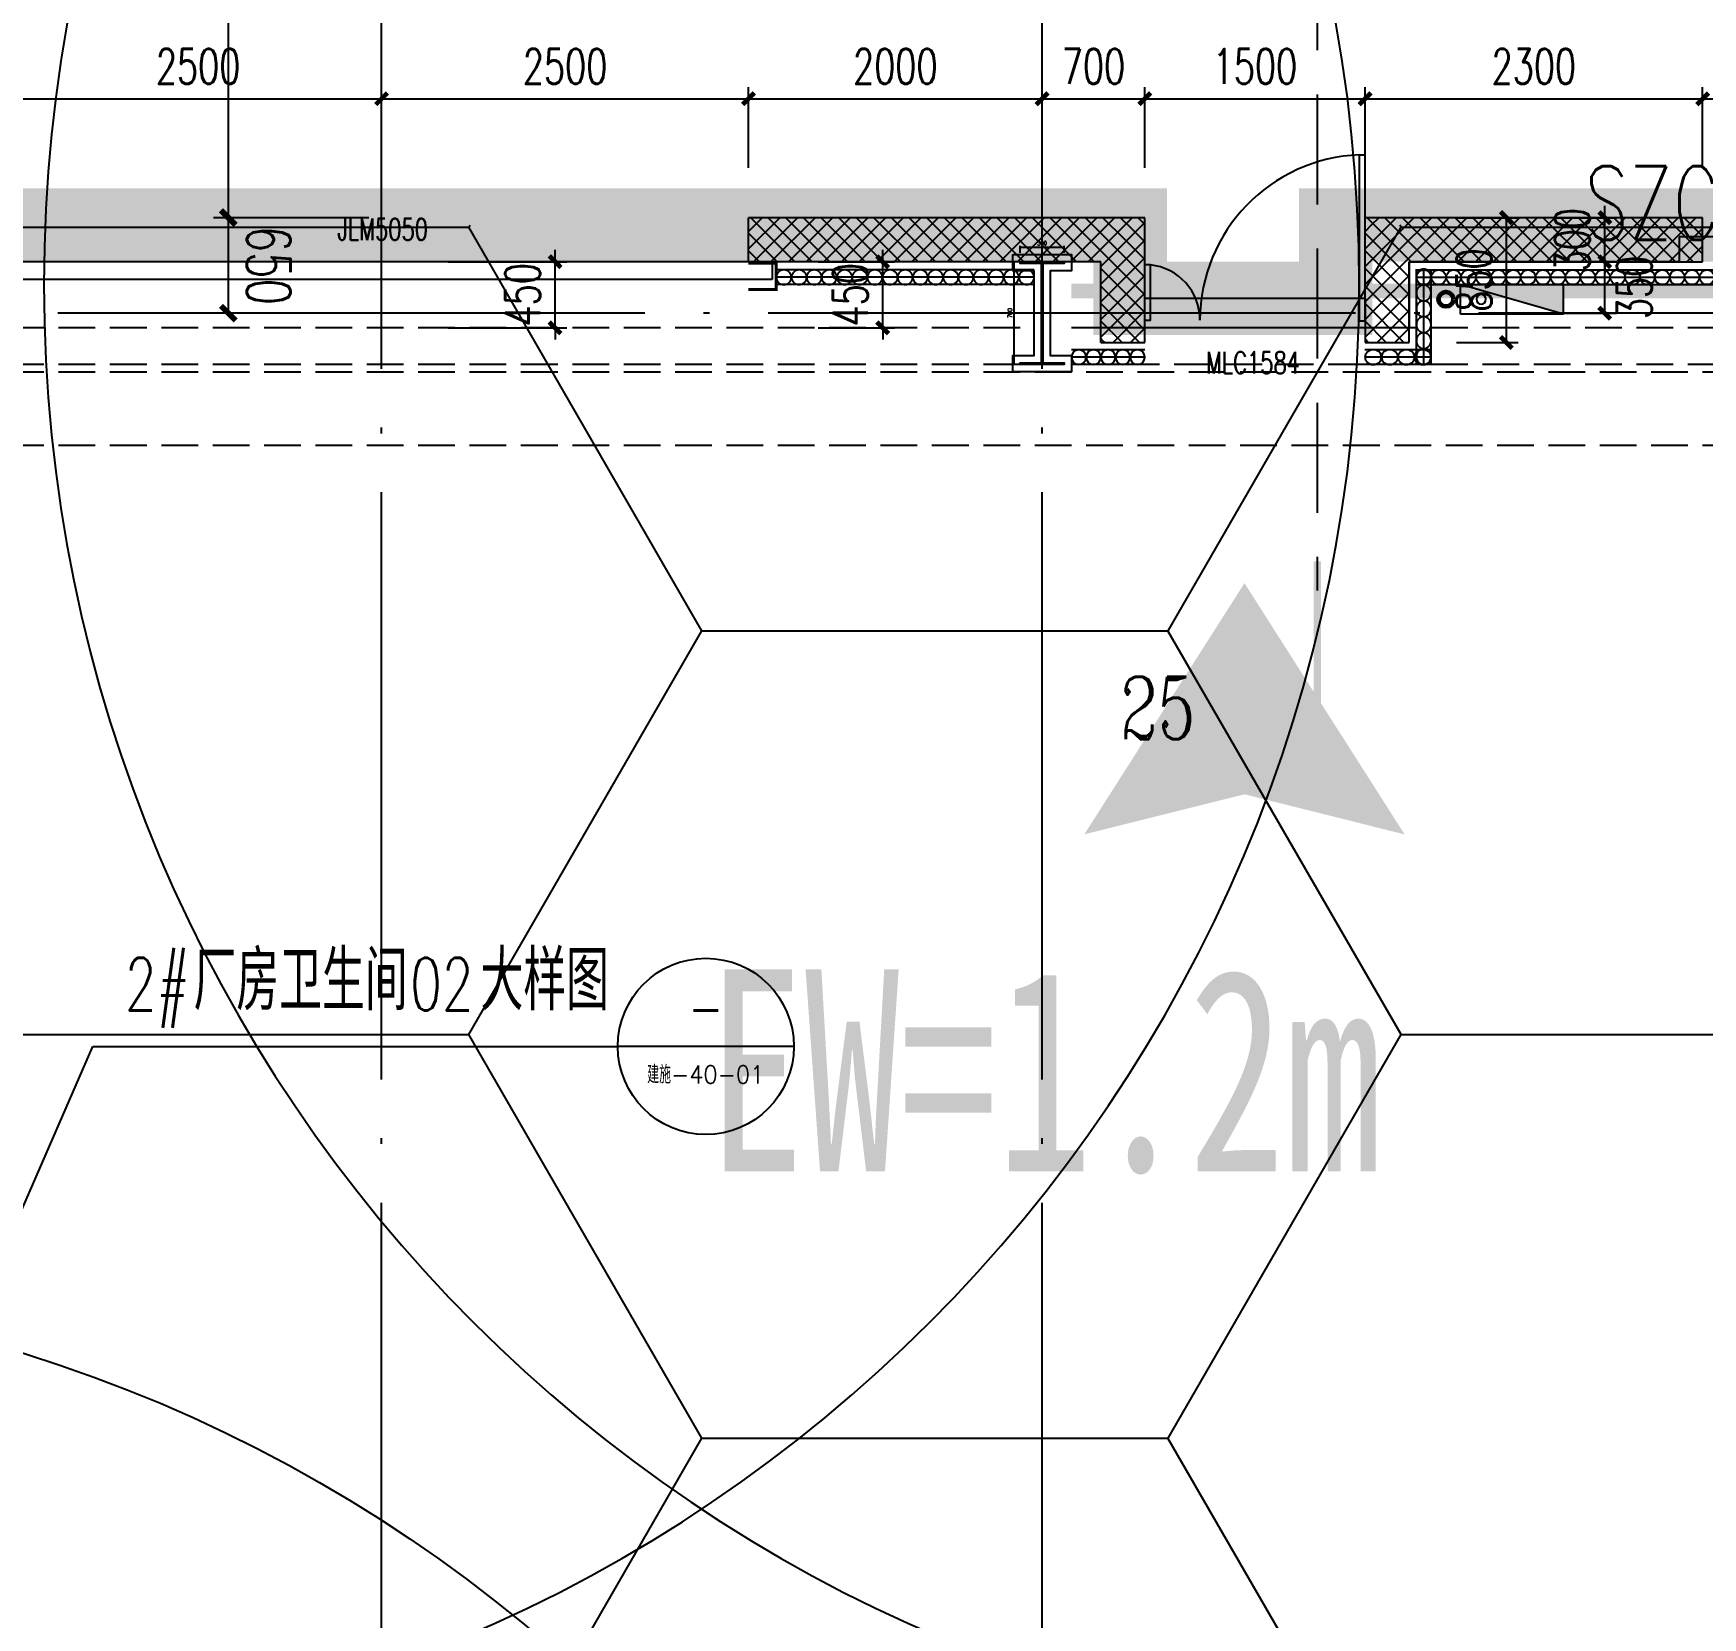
# Model space of a CAD drawing. Extents: x -821772 to -21949, y 506164 to 1049594.
# Drawn here: x -261726 to -250354, y 713685 to 724475 of the extents above; entities that cross this region are included whole.
import ezdxf
from ezdxf.enums import TextEntityAlignment as Align
from ezdxf.xclip import XClip

# ---------------------------------------------------------------- set-up
doc = ezdxf.new("R2010")
doc.units = 0
doc.header["$LTSCALE"] = 1000
doc.header["$MEASUREMENT"] = 0
doc.header["$XCLIPFRAME"] = 2
for name, pattern in [('10平面20250807_t3$0$10平面$0$DASH', [0.35, 0.25, -0.1]), ('10平面20250807_t3$0$CENTER', [2, 1.25, -0.25, 0.25, -0.25]), ('10平面20250807_t3$0$DASH', [0.35, 0.25, -0.1]), ('10平面20250807_t3$0$DOTE', [2.42, 2, -0.2, 0.02, -0.2]), ('DASH', [0.35, 0.25, -0.1])]:
    doc.linetypes.add(name, pattern=pattern)
doc.layers.get('Defpoints').update_dxf_attribs({"color": 210})
for name, color, linetype, lineweight in [('1-防火分区线', 201, 'DASH', 50), ('10平面20250807_t3$0$LG-ZF消防', 1, 'Continuous', 60), ('10平面20250807_t3$0$THIN', 8, 'Continuous', 0), ('10平面20250807_t3$0$柱间支撑', 8, '10平面20250807_t3$0$CENTER', 0)]:
    doc.layers.add(name, color=color, linetype=linetype, lineweight=lineweight)
for name, color, linetype in [('10平面20250807_t3$0$10平面$0$WINDOW', 8, 'Continuous'), ('10平面20250807_t3$0$10平面$0$WINDOW_TEXT', 8, 'Continuous'), ('10平面20250807_t3$0$A-AXIS-D', 8, 'Continuous'), ('10平面20250807_t3$0$A-AXIS-DOTE', 8, '10平面20250807_t3$0$DOTE'), ('10平面20250807_t3$0$A-AXIS-DP', 8, 'Continuous'), ('10平面20250807_t3$0$A-AXIS-SYMB', 8, 'Continuous'), ('10平面20250807_t3$0$A-HATCH-2', 8, 'Continuous'), ('10平面20250807_t3$0$A-HRAIL', 8, 'Continuous'), ('10平面20250807_t3$0$A-LIN-V', 8, 'Continuous'), ('10平面20250807_t3$0$A-SFCE', 8, 'Continuous'), ('10平面20250807_t3$0$A-WINDOW', 8, 'Continuous'), ('10平面20250807_t3$0$AS-COLN', 8, 'Continuous'), ('10平面20250807_t3$0$AS-WALL', 8, 'Continuous'), ('10平面20250807_t3$0$AS-结构边线层', 8, 'Continuous'), ('10平面20250807_t3$0$DIM_SYMB', 8, 'Continuous'), ('10平面20250807_t3$0$PUB_HATCH', 8, 'Continuous'), ('10平面20250807_t3$0$PUB_TEXT', 8, 'Continuous'), ('10平面20250807_t3$0$SB_ZF消火栓', 10, 'Continuous'), ('PUB_HATCH', 8, 'Continuous'), ('SPACE', 7, 'Continuous'), ('指示', 1, 'Continuous')]:
    doc.layers.add(name, color=color, linetype=linetype)
doc.styles.add('10平面20250807_t3$0$10平面$0$_TCH_WINDOW', font='SIMPLEX', dxfattribs={"height": 3.5, "bigfont": 'GBCBIG'})
doc.styles.add('10平面20250807_t3$0$_TCH_DIM', font='SIMPLEX', dxfattribs={"bigfont": 'GBCBIG'})
doc.styles.add('10平面20250807_t3$0$_TCH_DIM_T3', font='SIMPLEX', dxfattribs={"width": 0.705882, "bigfont": 'GBCBIG'})
doc.styles.add('10平面20250807_t3$0$_TCH_LABEL', font='COMPLEX', dxfattribs={"bigfont": 'GBCBIG'})
doc.styles.add('10平面20250807_t3$0$TSSD_Rein', font='tj-romans1.shx', dxfattribs={"width": 0.7, "bigfont": 'tj-hztxt.shx'})
doc.styles.add('黑体', font='simhei.ttf', dxfattribs={"width": 0.7})
doc.dimstyles.new('10平面20250807_t3$0$_TCH_ARCH&&10', dxfattribs={"dimtxt": 29.75, "dimasz": 10, "dimexe": 10, "dimexo": 10, "dimgap": 12.625, "dimtad": 1, "dimdec": 0, "dimzin": 0, "dimdsep": 46, "dimtxsty": '10平面20250807_t3$0$_TCH_DIM_T3', "dimblk": '10平面20250807_t3$0$_ArchTick', "dimcen": 0.09, "dimclrt": 7, "dimazin": 2, "dimtfac": 1, "dimtdec": 0, "dimtix": 1, "dimtmove": 2, "dimatfit": 3, "dimfxl": 0, "dimtolj": 1, "dimtzin": 0, "dimarcsym": 0})
doc.dimstyles.new('10平面20250807_t3$0$_TCH_ARCH&&100', dxfattribs={"dimtxt": 297.5, "dimasz": 100, "dimexe": 100, "dimexo": 100, "dimgap": 126.25, "dimtad": 1, "dimdec": 0, "dimzin": 0, "dimdsep": 46, "dimtxsty": '10平面20250807_t3$0$_TCH_DIM_T3', "dimblk": '10平面20250807_t3$0$_ArchTick', "dimcen": 0.09, "dimclrt": 7, "dimazin": 2, "dimtfac": 1, "dimtdec": 0, "dimtix": 1, "dimtmove": 2, "dimatfit": 3, "dimfxl": 0, "dimtolj": 1, "dimtzin": 0, "dimarcsym": 0})
doc.dimstyles.new('10平面20250807_t3$0$_TCH_ARCH&&80', dxfattribs={"dimtxt": 238, "dimasz": 80, "dimexe": 80, "dimexo": 80, "dimgap": 101, "dimtad": 1, "dimdec": 0, "dimzin": 0, "dimdsep": 46, "dimtxsty": '10平面20250807_t3$0$_TCH_DIM_T3', "dimblk": '10平面20250807_t3$0$_ArchTick', "dimcen": 0.09, "dimclrt": 7, "dimazin": 2, "dimtfac": 1, "dimtdec": 0, "dimtix": 1, "dimtmove": 2, "dimatfit": 3, "dimfxl": 0, "dimtolj": 1, "dimtzin": 0, "dimarcsym": 0})
pattern_1 = [(45, (60, 0), (-60.000061, 60.000061), []), (135, (60, 0), (-60.000061, -60.000061), [])]

# ---------------------------------------------------------------- blocks, each defined once
blk = doc.blocks.new('指示')
at = {"layer": '指示'}
blk.add_hatch(color=8, dxfattribs=at).paths.add_polyline_path([(-248568, -61667), (-245540, -56919), (-242513, -61667), (-245540, -60909)])
at = {"layer": '指示', "color": 240, "const_width": 200}
blk.add_lwpolyline([(-248568, -61667), (-245540, -56919), (-242513, -61667), (-245540, -60909)], close=True, dxfattribs=at)
blk = doc.blocks.new('10平面20250807_t3$0$_ArchTick')
at = {"color": 0, "linetype": 'ByBlock', "const_width": 0.4}
blk.add_lwpolyline([(-0.5, -0.5), (0.5, 0.5)], dxfattribs=at)
blk = doc.blocks.new('*D9876')
at = {"layer": '10平面20250807_t3$0$A-AXIS-D', "color": 0, "lineweight": -2}
for p, q in [((-38704, -81600), (-39762, -81600)), ((-39662, -81600), (-39662, -82250)), ((-38704, -82250), (-39762, -82250))]:
    blk.add_line(p, q, dxfattribs=at)
at = {"layer": 'Defpoints', "color": 0}
for p in [(-38604, -81600), (-39662, -82250), (-38604, -82250)]:
    blk.add_point(p, dxfattribs=at)
at = {"layer": '10平面20250807_t3$0$A-AXIS-D', "color": 0, "lineweight": -2, "xscale": 100, "yscale": 100, "zscale": 100}
for p, rotation in [((-39662, -81600), 90), ((-39662, -82250), 270)]:
    blk.add_blockref('10平面20250807_t3$0$_ArchTick', p, dxfattribs=dict(at, rotation=rotation))
at = {"layer": '10平面20250807_t3$0$A-AXIS-D', "color": 7, "insert": (-39387, -81925), "char_height": 297.5, "attachment_point": 5, "rotation": 270, "style": '10平面20250807_t3$0$_TCH_DIM_T3'}
blk.add_mtext('\\A1;650', dxfattribs=at)
blk = doc.blocks.new('*D9877')
at = {"layer": '10平面20250807_t3$0$A-AXIS-D', "color": 0, "lineweight": -2}
for p, q in [((-38704, -63700), (-39762, -63700)), ((-39662, -63700), (-39662, -81600)), ((-38704, -81600), (-39762, -81600))]:
    blk.add_line(p, q, dxfattribs=at)
at = {"layer": 'Defpoints', "color": 0}
for p in [(-38604, -63700), (-39662, -81600), (-38604, -81600)]:
    blk.add_point(p, dxfattribs=at)
at = {"layer": '10平面20250807_t3$0$A-AXIS-D', "color": 0, "lineweight": -2, "xscale": 100, "yscale": 100, "zscale": 100}
for p, rotation in [((-39662, -63700), 90), ((-39662, -81600), 270)]:
    blk.add_blockref('10平面20250807_t3$0$_ArchTick', p, dxfattribs=dict(at, rotation=rotation))
at = {"layer": '10平面20250807_t3$0$A-AXIS-D', "color": 7, "insert": (-39387, -72650), "char_height": 297.5, "attachment_point": 5, "rotation": 270, "style": '10平面20250807_t3$0$_TCH_DIM_T3'}
blk.add_mtext('\\A1;17900', dxfattribs=at)
blk = doc.blocks.new('10平面20250807_t3$0$10平面$0$$DorLib2D$00000126')
at = {"color": 0, "linetype": 'Continuous'}
for p, q in [((-0.532, 0.5), (-0.532, 0.9)), ((0.532, 0.9), (0.532, 0.5))]:
    blk.add_line(p, q, dxfattribs=at)
at = {"color": 0, "linetype": '10平面20250807_t3$0$10平面$0$DASH'}
for p, q in [((-0.532, 0.9), (0.532, 0.9)), ((-0.532, 0.5), (0.532, 0.5))]:
    blk.add_line(p, q, dxfattribs=at)
blk = doc.blocks.new('10平面20250807_t3$0$DOOR2DLIB$SYSLIB$00000123')
at = {"color": 0}
for p, q in [((0.475, -0.0014), (0.475, 0.7521)), ((0.475, 0.7521), (0.5, 0.7521)), ((0.5, -0.0014), (0.5, 0.7521)), ((-0.5, 0), (-0.5, 0.252)), ((-0.475, 0.252), (-0.5, 0.252)), ((-0.475, 0), (-0.475, 0.252)), ((-0.475, 0), (-0.5, 0)), ((0.475, -0.0014), (0.5, -0.0014))]:
    blk.add_line(p, q, dxfattribs=at)
for centre, radius, start, end in [((0.5046, -0.0019), 0.7546, 92.24927, 179.72377), ((-0.5008, 0.0026), 0.2508, 359.78987, 84.09744)]:
    blk.add_arc(centre, radius, start, end, dxfattribs=at)
blk = doc.blocks.new('10平面20250807_t3$0$42343243')
at = {"layer": '10平面20250807_t3$0$PUB_HATCH'}
h = blk.add_hatch(dxfattribs=at)
h.set_pattern_fill('多孔材料', color=256, scale=30, style=0)
h.set_pattern_definition(pattern_1)
h.paths.add_polyline_path([(-254454, 1222870), (-254154, 1223170), (-256854, 1223170), (-256854, 1222870)])
h = blk.add_hatch(dxfattribs=at)
h.set_pattern_fill('多孔材料', color=256, scale=30, style=0)
h.set_pattern_definition(pattern_1)
h.paths.add_polyline_path([(-254454, 1222320), (-254154, 1222620), (-254154, 1223170), (-254454, 1222870)])
h = blk.add_hatch(dxfattribs=at)
h.set_pattern_fill('多孔材料', color=256, scale=30, style=0)
h.set_pattern_definition(pattern_1)
h.paths.add_polyline_path([(-252354, 1222870), (-250354, 1222870), (-250354, 1223170), (-252654, 1223170)])
h = blk.add_hatch(dxfattribs=at)
h.set_pattern_fill('多孔材料', color=256, scale=30, style=0)
h.set_pattern_definition(pattern_1)
h.paths.add_polyline_path([(-252654, 1222620), (-252354, 1222320), (-252354, 1222870), (-252654, 1223170)])
h = blk.add_hatch(dxfattribs=at)
h.set_pattern_fill('多孔材料', color=256, scale=30, style=0)
h.set_pattern_definition(pattern_1)
h.paths.add_polyline_path([(-254454, 1222320), (-254154, 1222320), (-254154, 1222620)])
h = blk.add_hatch(dxfattribs=at)
h.set_pattern_fill('多孔材料', color=256, scale=30, style=0)
h.set_pattern_definition(pattern_1)
h.paths.add_polyline_path([(-252654, 1222620), (-252654, 1222320), (-252354, 1222320)])
at = {"layer": '10平面20250807_t3$0$10平面$0$WINDOW'}
blk.add_line((-252654, 1222620), (-254154, 1222620), dxfattribs=at)
at = {"layer": '10平面20250807_t3$0$AS-WALL'}
for p, q in [((-254154, 1223170), (-256854, 1223170)), ((-256854, 1222870), (-256854, 1223170)), ((-254154, 1222620), (-254154, 1223170)), ((-250354, 1223170), (-252654, 1223170)), ((-252654, 1222620), (-252654, 1223170)), ((-250354, 1222870), (-250354, 1223170)), ((-254454, 1222870), (-256854, 1222870)), ((-254454, 1222320), (-254454, 1222870)), ((-252354, 1222870), (-250354, 1222870)), ((-252354, 1222320), (-252354, 1222870)), ((-254154, 1222320), (-254154, 1222620)), ((-252654, 1222620), (-252654, 1222320)), ((-254454, 1222320), (-254154, 1222320)), ((-252654, 1222320), (-252354, 1222320))]:
    blk.add_line(p, q, dxfattribs=at)
at = {"layer": '10平面20250807_t3$0$10平面$0$WINDOW'}
ref = blk.add_blockref('10平面20250807_t3$0$DOOR2DLIB$SYSLIB$00000123', (-253404, 1222470), dxfattribs=dict(at, xscale=-1500, yscale=-1500, zscale=300, rotation=179.9999999999555))
ref.add_attrib('A', 'MLC1584', (-253737, 1222108), dxfattribs={"layer": '10平面20250807_t3$0$10平面$0$WINDOW_TEXT', "ltscale": 500, "height": 148.8, "rotation": 360, "style": '10平面20250807_t3$0$10平面$0$_TCH_WINDOW', "width": 0.705882})
ref = blk.add_blockref('10平面20250807_t3$0$10平面$0$$DorLib2D$00000126', (-259354, 1223020), dxfattribs=dict(at, xscale=5000, yscale=300, zscale=300, rotation=179.9999999999992))
ref.add_attrib('A', 'JLM5050', (-259655, 1223016), dxfattribs={"layer": '10平面20250807_t3$0$10平面$0$WINDOW_TEXT', "ltscale": 500, "height": 148.8, "rotation": 360, "style": '10平面20250807_t3$0$10平面$0$_TCH_WINDOW', "width": 0.705882})
blk = doc.blocks.new('10平面20250807_t3$0$43243')
at = {"layer": '10平面20250807_t3$0$AS-结构边线层'}
blk.add_lwpolyline([(-229294, 723090), (-250514, 723090), (-250514, 722920), (-252354, 722920), (-252354, 722470), (-254454, 722470), (-254454, 722920), (-264361, 722920), (-285754, 656986), (-285754, 639720), (-254454, 639720), (-254454, 640170), (-252354, 640170), (-252354, 639720), (-250514, 639720), (-250514, 639550), (-229294, 639550)], dxfattribs=at)
blk = doc.blocks.new('*D10464')
at = {"layer": '10平面20250807_t3$0$A-AXIS-DP', "color": 0, "lineweight": -2}
for p, q in [((-258900, 722920), (-258092, 722920)), ((-258172, 722920), (-258172, 723000)), ((-258172, 722470), (-258172, 722920)), ((-258900, 722470), (-258092, 722470)), ((-258172, 722470), (-258172, 722390))]:
    blk.add_line(p, q, dxfattribs=at)
at = {"layer": 'Defpoints', "color": 0}
for p in [(-258980, 722920), (-258172, 722920), (-258980, 722470)]:
    blk.add_point(p, dxfattribs=at)
at = {"layer": '10平面20250807_t3$0$A-AXIS-DP', "color": 0, "lineweight": -2, "xscale": 80, "yscale": 80, "zscale": 80}
for p, rotation in [((-258172, 722920), 270), ((-258172, 722470), 90)]:
    blk.add_blockref('10平面20250807_t3$0$_ArchTick', p, dxfattribs=dict(at, rotation=rotation))
at = {"layer": '10平面20250807_t3$0$A-AXIS-DP', "color": 7, "insert": (-258392, 722695), "char_height": 238, "attachment_point": 5, "rotation": 90, "style": '10平面20250807_t3$0$_TCH_DIM_T3'}
blk.add_mtext('\\A1;450', dxfattribs=at)
blk = doc.blocks.new('*D10488')
at = {"layer": '10平面20250807_t3$0$A-AXIS-DP', "color": 0, "lineweight": -2}
for p, q in [((-195790, 766880), (-195790, 766929)), ((-195490, 766880), (-195490, 766929)), ((-195790, 766919), (-195490, 766919))]:
    blk.add_line(p, q, dxfattribs=at)
at = {"layer": 'Defpoints', "color": 0}
for p in [(-195790, 766870), (-195490, 766919), (-195490, 766870)]:
    blk.add_point(p, dxfattribs=at)
at = {"layer": '10平面20250807_t3$0$A-AXIS-DP', "color": 0, "lineweight": -2, "xscale": 10, "yscale": 10, "zscale": 10, "rotation": 180}
blk.add_blockref('10平面20250807_t3$0$_ArchTick', (-195790, 766919), dxfattribs=at)
at = {"layer": '10平面20250807_t3$0$A-AXIS-DP', "color": 0, "lineweight": -2, "xscale": 10, "yscale": 10, "zscale": 10}
blk.add_blockref('10平面20250807_t3$0$_ArchTick', (-195490, 766919), dxfattribs=at)
at = {"layer": '10平面20250807_t3$0$A-AXIS-DP', "color": 7, "insert": (-195640, 766946), "char_height": 29.8, "attachment_point": 5, "style": '10平面20250807_t3$0$_TCH_DIM_T3'}
blk.add_mtext('\\A1;300', dxfattribs=at)
blk = doc.blocks.new('*D10489')
at = {"layer": '10平面20250807_t3$0$A-AXIS-DP', "color": 0, "lineweight": -2}
for p, q in [((-195800, 766820), (-195841, 766820)), ((-195831, 766120), (-195831, 766820)), ((-195800, 766120), (-195841, 766120))]:
    blk.add_line(p, q, dxfattribs=at)
at = {"layer": 'Defpoints', "color": 0}
for p in [(-195831, 766820), (-195790, 766820), (-195790, 766120)]:
    blk.add_point(p, dxfattribs=at)
at = {"layer": '10平面20250807_t3$0$A-AXIS-DP', "color": 0, "lineweight": -2, "xscale": 10, "yscale": 10, "zscale": 10}
for p, rotation in [((-195831, 766820), 90), ((-195831, 766120), 270)]:
    blk.add_blockref('10平面20250807_t3$0$_ArchTick', p, dxfattribs=dict(at, rotation=rotation))
at = {"layer": '10平面20250807_t3$0$A-AXIS-DP', "color": 7, "insert": (-195859, 766470), "char_height": 29.8, "attachment_point": 5, "rotation": 90, "style": '10平面20250807_t3$0$_TCH_DIM_T3'}
blk.add_mtext('\\A1;700', dxfattribs=at)
blk = doc.blocks.new('10平面20250807_t3$0$w42343')
at = {"layer": '10平面20250807_t3$0$A-HATCH-2', "linetype": '10平面20250807_t3$0$DASH'}
for p, q in [((-263654.2, 722170), (-128354.2, 722170)), ((-263654.2, 721670), (-128354.2, 721670))]:
    blk.add_line(p, q, dxfattribs=at)
blk = doc.blocks.new('10平面20250807_t3$0$3132')
at = {"layer": '10平面20250807_t3$0$A-AXIS-SYMB'}
for p, q in [((-262088, 715814), (-261321, 717576)), ((-261321, 717576), (-257745, 717576)), ((-256545, 717576), (-257745, 717576))]:
    blk.add_line(p, q, dxfattribs=at)
blk.add_circle((-257145, 717576), 600, dxfattribs=at)
at = {"layer": '10平面20250807_t3$0$PUB_TEXT', "style": '10平面20250807_t3$0$_TCH_DIM'}
for s, p in [('厂房卫生间', (-260635, 717821)), ('大样图', (-258680, 717821))]:
    blk.add_text(s, height=405.1, dxfattribs=at).set_placement(p)
at = {"layer": '10平面20250807_t3$0$PUB_TEXT', "style": '10平面20250807_t3$0$_TCH_DIM', "width": 0.705882}
for s, p in [('2#', (-261103, 717821)), ('02', (-259160, 717821))]:
    blk.add_text(s, height=357, dxfattribs=at).set_placement(p)
at = {"layer": '10平面20250807_t3$0$PUB_TEXT', "style": '10平面20250807_t3$0$_TCH_DIM'}
for s, height, width, p, p2 in [('-', 365, 0.777778, (-257267, 717664), (-257024, 717664)), ('建施-40-01', 120.6, 0.940298, (-257544, 717324), (-256747, 717324))]:
    blk.add_text(s, height=height, dxfattribs=dict(at, width=width)).set_placement(p, p2, align=Align.FIT)
blk = doc.blocks.new('10平面20250807_t3$0$23124232432')
at = {"layer": '10平面20250807_t3$0$柱间支撑', "const_width": 100}
blk.add_lwpolyline([(-246054, 722720), (-254654, 722720)], dxfattribs=at)
at = {"layer": '10平面20250807_t3$0$THIN', "style": '10平面20250807_t3$0$TSSD_Rein', "width": 0.7}
blk.add_text('SZC-1', height=500, dxfattribs=at).set_placement((-250354, 722920), align=Align.BOTTOM_CENTER)
blk = doc.blocks.new('10平面20250807_t3$0$3333')
at = {"layer": '10平面20250807_t3$0$A-SFCE', "const_width": 20}
blk.add_lwpolyline([(-227064, 766320), (-227064, 766510), (-227244, 766510), (-227244, 766320)], dxfattribs=at)
blk = doc.blocks.new('10平面20250807_t3$0$99平面图例外参$0$$LinePat$圆环')
for points in [[(0, 150), (300, 150)], [(0, 0), (300, 0)], [(0, -150), (300, -150)]]:
    blk.add_lwpolyline(points)
at = {"color": 0}
blk.add_circle((150, 0), 150, dxfattribs=at)
blk = doc.blocks.new('10平面20250807_t3$0$34242343243')
at = {"layer": '10平面20250807_t3$0$A-HRAIL', "yscale": 0.3333333333333333, "zscale": 0.3333333333333333}
for p, xscale, rotation in [((-256562, 722814), -0.3444737743800529, 359.999999999795), ((-256458, 722814), -0.3444737743800529, 359.999999999795), ((-256355, 722814), -0.3444737743800529, 359.999999999795), ((-256252, 722814), -0.3444737743800529, 359.999999999795), ((-256148, 722814), -0.3444737743800529, 359.999999999795), ((-256045, 722814), -0.3444737743800529, 359.999999999795), ((-255942, 722814), -0.3444737743800529, 359.999999999795), ((-255838, 722814), -0.3444737743800529, 359.999999999795), ((-255735, 722814), -0.3444737743800529, 359.999999999795), ((-255632, 722814), -0.3444737743800529, 359.999999999795), ((-255528, 722814), -0.3444737743800529, 359.999999999795), ((-255425, 722814), -0.3444737743800529, 359.999999999795), ((-255322, 722814), -0.3444737743800529, 359.999999999795), ((-255218, 722814), -0.3444737743800529, 359.999999999795), ((-255115, 722814), -0.3444737743800529, 359.999999999795), ((-255012, 722814), -0.3444737743800529, 359.999999999795), ((-254908, 722814), -0.3444737743800529, 359.999999999795), ((-252254, 722762), -0.3611111227129974, 270), ((-252304, 722814), 0.3384127419231498, 2.033568827363012e-10), ((-252203, 722814), 0.3384127419231498, 2.033568827363012e-10), ((-252101, 722814), 0.3384127419231498, 2.033568827363012e-10), ((-252000, 722814), 0.3384127419231498, 2.033568827363012e-10), ((-251898, 722814), 0.3384127419231498, 2.033568827363012e-10), ((-251797, 722814), 0.3384127419231498, 2.033568827363012e-10), ((-251695, 722814), 0.3384127419231498, 2.033568827363012e-10), ((-251594, 722814), 0.3384127419231498, 2.033568827363012e-10), ((-251492, 722814), 0.3384127419231498, 2.033568827363012e-10), ((-251390, 722814), 0.3384127419231498, 2.033568827363012e-10), ((-251289, 722814), 0.3384127419231498, 2.033568827363012e-10), ((-251187, 722814), 0.3384127419231498, 2.033568827363012e-10), ((-251086, 722814), 0.3384127419231498, 2.033568827363012e-10), ((-250984, 722814), 0.3384127419231498, 2.033568827363012e-10), ((-250883, 722814), 0.3384127419231498, 2.033568827363012e-10), ((-250781, 722814), 0.3384127419231498, 2.033568827363012e-10), ((-250680, 722814), 0.3384127419231498, 2.033568827363012e-10), ((-250578, 722814), 0.3384127419231498, 2.033568827363012e-10), ((-250477, 722814), 0.3384127419231498, 2.033568827363012e-10), ((-250375, 722814), 0.3384127419231498, 2.033568827363012e-10), ((-252254, 722653), -0.3611111227129974, 270), ((-252254, 722545), -0.3611111227129974, 270), ((-252254, 722437), -0.3611111227129974, 270), ((-252254, 722328), -0.3611111227129974, 270), ((-252254, 722220), -0.3611111227129974, 270)]:
    blk.add_blockref('10平面20250807_t3$0$99平面图例外参$0$$LinePat$圆环', p, dxfattribs=dict(at, xscale=xscale, rotation=rotation))
for p, xscale in [((-254554, 722270), -0.3333327849077565), ((-254454, 722270), -0.3333327849077565), ((-254354, 722270), -0.3333327849077565), ((-254254, 722270), -0.3333327849077565), ((-254154, 722270), -0.3333327849077565), ((-252542, 722270), -0.3749999999076196), ((-252429, 722270), -0.3749999999076196), ((-252317, 722270), -0.3749999999076196), ((-252204, 722270), -0.3749999999076196)]:
    blk.add_blockref('10平面20250807_t3$0$99平面图例外参$0$$LinePat$圆环', p, dxfattribs=dict(at, xscale=xscale))
at = {"layer": '10平面20250807_t3$0$A-SFCE', "xscale": -1, "rotation": 270}
blk.add_blockref('10平面20250807_t3$0$3333', (-1023175, 949974), dxfattribs=at)
blk = doc.blocks.new('10平面20250807_t3$0$A$C5D961328')
at = {"layer": '10平面20250807_t3$0$SB_ZF消火栓'}
blk.add_hatch(color=256, dxfattribs=at).paths.add_polyline_path([(0, 40), (700, 40), (700, 240)])
at = {"layer": '10平面20250807_t3$0$A-LIN-V', "ltscale": 500}
blk.add_circle((350, 40), 10001, dxfattribs=at)
at = {"layer": '10平面20250807_t3$0$SB_ZF消火栓'}
for p, q in [((700, 240), (0, 240)), ((0, 240), (0, 40)), ((700, 240), (0, 40)), ((700, 240), (700, 40)), ((0, 40), (700, 40))]:
    blk.add_line(p, q, dxfattribs=at)
at = {"layer": '10平面20250807_t3$0$SB_ZF消火栓', "color": 1}
blk.add_circle((140, 140), 32.5, dxfattribs=at)
blk = doc.blocks.new('10平面20250807_t3$0$43242343')
at = {"layer": '10平面20250807_t3$0$LG-ZF消防', "linetype": 'Continuous'}
blk.add_circle((-252103, 722664), 50, dxfattribs=at)
blk = doc.blocks.new('10平面20250807_t3$0$234243242332')
at = {"layer": '10平面20250807_t3$0$LG-ZF消防', "linetype": 'Continuous'}
blk.add_blockref('10平面20250807_t3$0$43242343', (0, 0), dxfattribs=at)
at = {"layer": '10平面20250807_t3$0$SB_ZF消火栓', "xscale": -1, "rotation": 180}
for p in [(-263045, 722804), (-252003, 722804)]:
    blk.add_blockref('10平面20250807_t3$0$A$C5D961328', p, dxfattribs=at)
at = {"layer": '10平面20250807_t3$0$SB_ZF消火栓', "rotation": 180}
blk.add_blockref('10平面20250807_t3$0$A$C5D961328', (-264404, 705970), dxfattribs=at)
blk = doc.blocks.new('*D11582')
at = {"layer": '10平面20250807_t3$0$A-AXIS-DP', "color": 0, "lineweight": -2}
for p, q in [((-256380, 722920), (-255860, 722920)), ((-255940, 722920), (-255940, 723000)), ((-255940, 722470), (-255940, 722920)), ((-256380, 722470), (-255860, 722470)), ((-255940, 722470), (-255940, 722390))]:
    blk.add_line(p, q, dxfattribs=at)
at = {"layer": 'Defpoints', "color": 0}
for p in [(-256460, 722920), (-255940, 722920), (-256460, 722470)]:
    blk.add_point(p, dxfattribs=at)
at = {"layer": '10平面20250807_t3$0$A-AXIS-DP', "color": 0, "lineweight": -2, "xscale": 80, "yscale": 80, "zscale": 80}
for p, rotation in [((-255940, 722920), 270), ((-255940, 722470), 90)]:
    blk.add_blockref('10平面20250807_t3$0$_ArchTick', p, dxfattribs=dict(at, rotation=rotation))
at = {"layer": '10平面20250807_t3$0$A-AXIS-DP', "color": 7, "insert": (-256160, 722695), "char_height": 238, "attachment_point": 5, "rotation": 90, "style": '10平面20250807_t3$0$_TCH_DIM_T3'}
blk.add_mtext('\\A1;450', dxfattribs=at)
blk = doc.blocks.new('*D11876')
at = {"layer": '10平面20250807_t3$0$A-AXIS-DP', "color": 0, "lineweight": -2}
for p, q in [((-251360, 722920), (-250941, 722920)), ((-251021, 722570), (-251021, 722920)), ((-251360, 722570), (-250941, 722570))]:
    blk.add_line(p, q, dxfattribs=at)
at = {"layer": 'Defpoints', "color": 0}
for p in [(-251440, 722920), (-251021, 722920), (-251440, 722570)]:
    blk.add_point(p, dxfattribs=at)
at = {"layer": '10平面20250807_t3$0$A-AXIS-DP', "color": 0, "lineweight": -2, "xscale": 80, "yscale": 80, "zscale": 80}
for p, rotation in [((-251021, 722920), 90), ((-251021, 722570), 270)]:
    blk.add_blockref('10平面20250807_t3$0$_ArchTick', p, dxfattribs=dict(at, rotation=rotation))
at = {"layer": '10平面20250807_t3$0$A-AXIS-DP', "color": 7, "insert": (-250820, 722745), "char_height": 238, "attachment_point": 5, "rotation": 90, "style": '10平面20250807_t3$0$_TCH_DIM_T3'}
blk.add_mtext('\\A1;350', dxfattribs=at)
blk = doc.blocks.new('*D11877')
at = {"layer": '10平面20250807_t3$0$A-AXIS-DP', "color": 0, "lineweight": -2}
for p, q in [((-251021, 723220), (-251021, 723300)), ((-251360, 723220), (-250941, 723220)), ((-251021, 722920), (-251021, 723220)), ((-251360, 722920), (-250941, 722920)), ((-251021, 722920), (-251021, 722840))]:
    blk.add_line(p, q, dxfattribs=at)
at = {"layer": 'Defpoints', "color": 0}
for p in [(-251440, 723220), (-251021, 723220), (-251440, 722920)]:
    blk.add_point(p, dxfattribs=at)
at = {"layer": '10平面20250807_t3$0$A-AXIS-DP', "color": 0, "lineweight": -2, "xscale": 80, "yscale": 80, "zscale": 80}
for p, rotation in [((-251021, 723220), 270), ((-251021, 722920), 90)]:
    blk.add_blockref('10平面20250807_t3$0$_ArchTick', p, dxfattribs=dict(at, rotation=rotation))
at = {"layer": '10平面20250807_t3$0$A-AXIS-DP', "color": 7, "insert": (-251241, 723070), "char_height": 238, "attachment_point": 5, "rotation": 90, "style": '10平面20250807_t3$0$_TCH_DIM_T3'}
blk.add_mtext('\\A1;300', dxfattribs=at)
blk = doc.blocks.new('*D11878')
at = {"layer": '10平面20250807_t3$0$A-AXIS-DP', "color": 0, "lineweight": -2}
for p, q in [((-252030, 723220), (-251611, 723220)), ((-251691, 722370), (-251691, 723220)), ((-252030, 722370), (-251611, 722370))]:
    blk.add_line(p, q, dxfattribs=at)
at = {"layer": 'Defpoints', "color": 0}
for p in [(-252110, 723220), (-251691, 723220), (-252110, 722370)]:
    blk.add_point(p, dxfattribs=at)
at = {"layer": '10平面20250807_t3$0$A-AXIS-DP', "color": 0, "lineweight": -2, "xscale": 80, "yscale": 80, "zscale": 80}
for p, rotation in [((-251691, 723220), 90), ((-251691, 722370), 270)]:
    blk.add_blockref('10平面20250807_t3$0$_ArchTick', p, dxfattribs=dict(at, rotation=rotation))
at = {"layer": '10平面20250807_t3$0$A-AXIS-DP', "color": 7, "insert": (-251911, 722795), "char_height": 238, "attachment_point": 5, "rotation": 90, "style": '10平面20250807_t3$0$_TCH_DIM_T3'}
blk.add_mtext('\\A1;850', dxfattribs=at)
blk = doc.blocks.new('*D12191')
at = {"layer": '10平面20250807_t3$0$A-AXIS-DP', "color": 0, "lineweight": -2}
for p, q in [((-261854, 723560), (-261854, 724110)), ((-259354, 723560), (-259354, 724110)), ((-261854, 724030), (-259354, 724030))]:
    blk.add_line(p, q, dxfattribs=at)
at = {"layer": 'Defpoints', "color": 0}
for p in [(-259354, 724030), (-261854, 723480), (-259354, 723480)]:
    blk.add_point(p, dxfattribs=at)
at = {"layer": '10平面20250807_t3$0$A-AXIS-DP', "color": 0, "lineweight": -2, "xscale": 80, "yscale": 80, "zscale": 80, "rotation": 180}
blk.add_blockref('10平面20250807_t3$0$_ArchTick', (-261854, 724030), dxfattribs=at)
at = {"layer": '10平面20250807_t3$0$A-AXIS-DP', "color": 0, "lineweight": -2, "xscale": 80, "yscale": 80, "zscale": 80}
blk.add_blockref('10平面20250807_t3$0$_ArchTick', (-259354, 724030), dxfattribs=at)
at = {"layer": '10平面20250807_t3$0$A-AXIS-DP', "color": 7, "insert": (-260604, 724250), "char_height": 238, "attachment_point": 5, "style": '10平面20250807_t3$0$_TCH_DIM_T3'}
blk.add_mtext('\\A1;2500', dxfattribs=at)
blk = doc.blocks.new('*D12192')
at = {"layer": '10平面20250807_t3$0$A-AXIS-DP', "color": 0, "lineweight": -2}
for p, q in [((-259354, 723560), (-259354, 724110)), ((-256854, 723560), (-256854, 724110)), ((-259354, 724030), (-256854, 724030))]:
    blk.add_line(p, q, dxfattribs=at)
at = {"layer": 'Defpoints', "color": 0}
for p in [(-256854, 724030), (-259354, 723480), (-256854, 723480)]:
    blk.add_point(p, dxfattribs=at)
at = {"layer": '10平面20250807_t3$0$A-AXIS-DP', "color": 0, "lineweight": -2, "xscale": 80, "yscale": 80, "zscale": 80, "rotation": 180}
blk.add_blockref('10平面20250807_t3$0$_ArchTick', (-259354, 724030), dxfattribs=at)
at = {"layer": '10平面20250807_t3$0$A-AXIS-DP', "color": 0, "lineweight": -2, "xscale": 80, "yscale": 80, "zscale": 80}
blk.add_blockref('10平面20250807_t3$0$_ArchTick', (-256854, 724030), dxfattribs=at)
at = {"layer": '10平面20250807_t3$0$A-AXIS-DP', "color": 7, "insert": (-258104, 724250), "char_height": 238, "attachment_point": 5, "style": '10平面20250807_t3$0$_TCH_DIM_T3'}
blk.add_mtext('\\A1;2500', dxfattribs=at)
blk = doc.blocks.new('*D12193')
at = {"layer": '10平面20250807_t3$0$A-AXIS-DP', "color": 0, "lineweight": -2}
for p, q in [((-256854, 723560), (-256854, 724110)), ((-254854, 723560), (-254854, 724110)), ((-256854, 724030), (-254854, 724030))]:
    blk.add_line(p, q, dxfattribs=at)
at = {"layer": 'Defpoints', "color": 0}
for p in [(-254854, 724030), (-256854, 723480), (-254854, 723480)]:
    blk.add_point(p, dxfattribs=at)
at = {"layer": '10平面20250807_t3$0$A-AXIS-DP', "color": 0, "lineweight": -2, "xscale": 80, "yscale": 80, "zscale": 80, "rotation": 180}
blk.add_blockref('10平面20250807_t3$0$_ArchTick', (-256854, 724030), dxfattribs=at)
at = {"layer": '10平面20250807_t3$0$A-AXIS-DP', "color": 0, "lineweight": -2, "xscale": 80, "yscale": 80, "zscale": 80}
blk.add_blockref('10平面20250807_t3$0$_ArchTick', (-254854, 724030), dxfattribs=at)
at = {"layer": '10平面20250807_t3$0$A-AXIS-DP', "color": 7, "insert": (-255854, 724250), "char_height": 238, "attachment_point": 5, "style": '10平面20250807_t3$0$_TCH_DIM_T3'}
blk.add_mtext('\\A1;2000', dxfattribs=at)
blk = doc.blocks.new('*D12194')
at = {"layer": '10平面20250807_t3$0$A-AXIS-DP', "color": 0, "lineweight": -2}
for p, q in [((-254854, 723560), (-254854, 724110)), ((-254154, 723560), (-254154, 724110)), ((-254854, 724030), (-254154, 724030))]:
    blk.add_line(p, q, dxfattribs=at)
at = {"layer": 'Defpoints', "color": 0}
for p in [(-254154, 724030), (-254854, 723480), (-254154, 723480)]:
    blk.add_point(p, dxfattribs=at)
at = {"layer": '10平面20250807_t3$0$A-AXIS-DP', "color": 0, "lineweight": -2, "xscale": 80, "yscale": 80, "zscale": 80, "rotation": 180}
blk.add_blockref('10平面20250807_t3$0$_ArchTick', (-254854, 724030), dxfattribs=at)
at = {"layer": '10平面20250807_t3$0$A-AXIS-DP', "color": 0, "lineweight": -2, "xscale": 80, "yscale": 80, "zscale": 80}
blk.add_blockref('10平面20250807_t3$0$_ArchTick', (-254154, 724030), dxfattribs=at)
at = {"layer": '10平面20250807_t3$0$A-AXIS-DP', "color": 7, "insert": (-254504, 724250), "char_height": 238, "attachment_point": 5, "style": '10平面20250807_t3$0$_TCH_DIM_T3'}
blk.add_mtext('\\A1;700', dxfattribs=at)
blk = doc.blocks.new('*D12195')
at = {"layer": '10平面20250807_t3$0$A-AXIS-DP', "color": 0, "lineweight": -2}
for p, q in [((-254154, 723560), (-254154, 724110)), ((-252654, 723560), (-252654, 724110)), ((-254154, 724030), (-252654, 724030))]:
    blk.add_line(p, q, dxfattribs=at)
at = {"layer": 'Defpoints', "color": 0}
for p in [(-252654, 724030), (-254154, 723480), (-252654, 723480)]:
    blk.add_point(p, dxfattribs=at)
at = {"layer": '10平面20250807_t3$0$A-AXIS-DP', "color": 0, "lineweight": -2, "xscale": 80, "yscale": 80, "zscale": 80, "rotation": 180}
blk.add_blockref('10平面20250807_t3$0$_ArchTick', (-254154, 724030), dxfattribs=at)
at = {"layer": '10平面20250807_t3$0$A-AXIS-DP', "color": 0, "lineweight": -2, "xscale": 80, "yscale": 80, "zscale": 80}
blk.add_blockref('10平面20250807_t3$0$_ArchTick', (-252654, 724030), dxfattribs=at)
at = {"layer": '10平面20250807_t3$0$A-AXIS-DP', "color": 7, "insert": (-253404, 724250), "char_height": 238, "attachment_point": 5, "style": '10平面20250807_t3$0$_TCH_DIM_T3'}
blk.add_mtext('\\A1;1500', dxfattribs=at)
blk = doc.blocks.new('*D12196')
at = {"layer": '10平面20250807_t3$0$A-AXIS-DP', "color": 0, "lineweight": -2}
for p, q in [((-252654, 723560), (-252654, 724110)), ((-250354, 723560), (-250354, 724110)), ((-252654, 724030), (-250354, 724030))]:
    blk.add_line(p, q, dxfattribs=at)
at = {"layer": 'Defpoints', "color": 0}
for p in [(-250354, 724030), (-252654, 723480), (-250354, 723480)]:
    blk.add_point(p, dxfattribs=at)
at = {"layer": '10平面20250807_t3$0$A-AXIS-DP', "color": 0, "lineweight": -2, "xscale": 80, "yscale": 80, "zscale": 80, "rotation": 180}
blk.add_blockref('10平面20250807_t3$0$_ArchTick', (-252654, 724030), dxfattribs=at)
at = {"layer": '10平面20250807_t3$0$A-AXIS-DP', "color": 0, "lineweight": -2, "xscale": 80, "yscale": 80, "zscale": 80}
blk.add_blockref('10平面20250807_t3$0$_ArchTick', (-250354, 724030), dxfattribs=at)
at = {"layer": '10平面20250807_t3$0$A-AXIS-DP', "color": 7, "insert": (-251504, 724250), "char_height": 238, "attachment_point": 5, "style": '10平面20250807_t3$0$_TCH_DIM_T3'}
blk.add_mtext('\\A1;2300', dxfattribs=at)
blk = doc.blocks.new('*D12197')
at = {"layer": '10平面20250807_t3$0$A-AXIS-DP', "color": 0, "lineweight": -2}
for p, q in [((-250354, 723560), (-250354, 724110)), ((-229454, 723560), (-229454, 724110)), ((-250354, 724030), (-229454, 724030))]:
    blk.add_line(p, q, dxfattribs=at)
at = {"layer": 'Defpoints', "color": 0}
for p in [(-229454, 724030), (-250354, 723480), (-229454, 723480)]:
    blk.add_point(p, dxfattribs=at)
at = {"layer": '10平面20250807_t3$0$A-AXIS-DP', "color": 0, "lineweight": -2, "xscale": 80, "yscale": 80, "zscale": 80, "rotation": 180}
blk.add_blockref('10平面20250807_t3$0$_ArchTick', (-250354, 724030), dxfattribs=at)
at = {"layer": '10平面20250807_t3$0$A-AXIS-DP', "color": 0, "lineweight": -2, "xscale": 80, "yscale": 80, "zscale": 80}
blk.add_blockref('10平面20250807_t3$0$_ArchTick', (-229454, 724030), dxfattribs=at)
at = {"layer": '10平面20250807_t3$0$A-AXIS-DP', "color": 7, "insert": (-239904, 724250), "char_height": 238, "attachment_point": 5, "style": '10平面20250807_t3$0$_TCH_DIM_T3'}
blk.add_mtext('\\A1;20900', dxfattribs=at)
blk = doc.blocks.new('10平面20250807_t3$0$dote')
at = {"layer": '10平面20250807_t3$0$A-AXIS-DOTE', "ltscale": 2}
for p, q in [((-38617.8, -169748.9), (-38617.8, -75950)), ((-34117.8, -169748.9), (-34117.8, -75950)), ((98696.4, -82250), (-75513.6, -82250))]:
    blk.add_line(p, q, dxfattribs=at)
at = {"layer": '10平面20250807_t3$0$DIM_SYMB', "linetype": '10平面20250807_t3$0$DASH', "ltscale": 3}
blk.add_line((-32243.6, -75510), (-32243.6, -84140), dxfattribs=at)
at = {"layer": '10平面20250807_t3$0$DIM_SYMB', "const_width": 50}
blk.add_lwpolyline([(-32243.6, -83940), (-32243.6, -84940), (-32843.6, -84940)], dxfattribs=at)
at = {"layer": '10平面20250807_t3$0$PUB_TEXT', "style": '10平面20250807_t3$0$_TCH_LABEL', "width": 0.705882}
blk.add_text('25', height=425, dxfattribs=at).set_placement((-33586.5, -85152.5))
at = {"layer": '10平面20250807_t3$0$A-AXIS-D'}
for base, p1, p2, picture, middle in [((-39661.9, -81600), (-38603.6, -63700), (-38603.6, -81600), '*D9877', (-39386.9, -72650)), ((-39661.9, -82250), (-38603.6, -81600), (-38603.6, -82250), '*D9876', (-39386.9, -81925))]:
    dim = blk.add_linear_dim(base=base, p1=p1, p2=p2, angle=270, dimstyle='10平面20250807_t3$0$_TCH_ARCH&&100', override={"dimgap": 0}, dxfattribs=at)
    dim.commit()
    dim.dimension.update_dxf_attribs({"geometry": picture, "text_midpoint": middle, "dimtype": 129, "text_rotation": 270})
blk = doc.blocks.new('10平面20250807_t3$0$3243243')
at = {"layer": '10平面20250807_t3$0$A-SFCE', "linetype": '10平面20250807_t3$0$DASH'}
for p, q in [((-255004.2, 722470), (-263604.2, 722470)), ((-255004.2, 722220), (-263604.2, 722220))]:
    blk.add_line(p, q, dxfattribs=at)
at = {"layer": '10平面20250807_t3$0$A-SFCE', "color": 2, "linetype": '10平面20250807_t3$0$DASH'}
for p, q in [((-246004.2, 722470), (-254704.2, 722470)), ((-246004.2, 722220), (-254704.2, 722220))]:
    blk.add_line(p, q, dxfattribs=at)
at = {"layer": '10平面20250807_t3$0$A-AXIS-DP', "color": 1}
dim = blk.add_aligned_dim(p1=(-258980, 722470), p2=(-258980, 722920), distance=-808, dimstyle='10平面20250807_t3$0$_TCH_ARCH&&80', dxfattribs=at)
dim.commit()
dim.dimension.update_dxf_attribs({"geometry": '*D10464', "text_midpoint": (-258392, 722695)})
blk = doc.blocks.new('10平面20250807_t3$0$nt66')
at = {"layer": '10平面20250807_t3$0$A-HATCH-2'}
blk.add_lwpolyline([(-195840, 766870), (-195440, 766870), (-195440, 766758), (-195586, 766758), (-195586, 766182), (-195440, 766182), (-195440, 766070), (-195840, 766070), (-195840, 766182), (-195694, 766182), (-195694, 766758), (-195840, 766758)], close=True, dxfattribs=at)
at = {"layer": '10平面20250807_t3$0$AS-COLN'}
blk.add_lwpolyline([(-195790, 766820), (-195490, 766820), (-195490, 766808), (-195636, 766808), (-195636, 766132), (-195490, 766132), (-195490, 766120), (-195790, 766120), (-195790, 766132), (-195644, 766132), (-195644, 766808), (-195790, 766808)], close=True, dxfattribs=at)
at = {"layer": '10平面20250807_t3$0$A-AXIS-DP'}
for p1, p2, distance, picture, middle in [((-195790, 766870), (-195490, 766870), 48.8, '*D10488', (-195640, 766946.2)), ((-195790, 766120), (-195790, 766820), 41.2, '*D10489', (-195858.7, 766470))]:
    dim = blk.add_aligned_dim(p1=p1, p2=p2, distance=distance, dimstyle='10平面20250807_t3$0$_TCH_ARCH&&10', dxfattribs=at)
    dim.commit()
    dim.dimension.update_dxf_attribs({"geometry": picture, "text_midpoint": middle})
blk = doc.blocks.new('10平面20250807_t3$0$33333')
blk.add_blockref('10平面20250807_t3$0$nt66', (-59214, -43900))
blk = doc.blocks.new('10平面20250807_t3')
at = {"layer": '10平面20250807_t3$0$A-AXIS-DP'}
for name in ['10平面20250807_t3$0$3132', '10平面20250807_t3$0$3243243']:
    blk.add_blockref(name, (0, 0), dxfattribs=at)
at = {"layer": '10平面20250807_t3$0$A-WINDOW'}
for name, p in [('10平面20250807_t3$0$43243', (0, 0)), ('10平面20250807_t3$0$42343243', (0, -499950)), ('10平面20250807_t3$0$33333', (0, 0)), ('10平面20250807_t3$0$w42343', (0, 0))]:
    blk.add_blockref(name, p, dxfattribs=at)
at = {"layer": '10平面20250807_t3$0$AS-WALL'}
blk.add_blockref('10平面20250807_t3$0$dote', (-220736.4, 804820), dxfattribs=at)
at = {"layer": '10平面20250807_t3$0$DIM_SYMB'}
blk.add_blockref('10平面20250807_t3$0$34242343243', (0, 0), dxfattribs=at)
at = {"layer": '10平面20250807_t3$0$SB_ZF消火栓', "linetype": 'Continuous'}
blk.add_blockref('10平面20250807_t3$0$234243242332', (0, 0), dxfattribs=at)
at = {"layer": '10平面20250807_t3$0$柱间支撑'}
blk.add_blockref('10平面20250807_t3$0$23124232432', (0, 0), dxfattribs=at)
at = {"layer": '10平面20250807_t3$0$A-AXIS-DP'}
for p1, p2, distance, picture, middle in [((-261854.2, 723480), (-259354.2, 723480), 550, '*D12191', (-260604.2, 724250)), ((-259354.2, 723480), (-256854.2, 723480), 550, '*D12192', (-258104.2, 724250)), ((-256854.2, 723480), (-254854.2, 723480), 550, '*D12193', (-255854.2, 724250)), ((-254854.2, 723480), (-254154.2, 723480), 550, '*D12194', (-254504.2, 724250)), ((-254154.2, 723480), (-252654.2, 723480), 550, '*D12195', (-253404.2, 724250)), ((-252654.2, 723480), (-250354.2, 723480), 550, '*D12196', (-251504.2, 724250)), ((-250354.2, 723480), (-229454.2, 723480), 550, '*D12197', (-239904.2, 724250)), ((-252110, 722370), (-252110, 723220), -419.3, '*D11878', (-251910.7, 722795)), ((-251440, 722920), (-251440, 723220), -419.3, '*D11877', (-251240.7, 723070)), ((-256460, 722470), (-256460, 722920), -520, '*D11582', (-256160, 722695))]:
    dim = blk.add_aligned_dim(p1=p1, p2=p2, distance=distance, dimstyle='10平面20250807_t3$0$_TCH_ARCH&&80', dxfattribs=at)
    dim.commit()
    dim.dimension.update_dxf_attribs({"geometry": picture, "text_midpoint": middle})
dim = blk.add_linear_dim(base=(-251020.7, 722920), p1=(-251440, 722570), p2=(-251440, 722920), angle=90, dimstyle='10平面20250807_t3$0$_TCH_ARCH&&80', dxfattribs=at)
dim.commit()
dim.dimension.update_dxf_attribs({"geometry": '*D11876', "text_midpoint": (-250820, 722745), "dimtype": 129})

msp = doc.modelspace()

# ---------------------------------------------------------------- block references
at = {"ltscale": 100}
ref = msp.add_blockref('10平面20250807_t3', (0, 0), dxfattribs=at)
XClip(ref).set_block_clipping_path([(-386212.6353242097, 506163.79756496), (-21948.7593967821, 884998.2285294847)])

# ---------------------------------------------------------------- next in the draw order: hatches: boundary and pattern name
at = {"layer": 'PUB_HATCH', "ltscale": 5000}
h = msp.add_hatch(dxfattribs=at)
h.set_pattern_fill('HONEY', color=8, scale=2000)
h.set_pattern_definition([(0, (0, 0), (4762.5, 2749.63), [3175, -6350]), (120, (0, 0), (-4762.499, 2749.631), [3175, -6350]), (60, (0, 0), (0.0006, 5499.261), [-6350, 3175])])
h.paths.add_polyline_path([(-198854.2, 639470), (-198854.2, 639970), (-200254.2, 639970), (-200254.2, 639470), (-252854.2, 639470), (-252854.2, 639970), (-254254.2, 639970), (-254254.2, 639470), (-286054.2, 639470), (-286054.2, 657033.3), (-264595.3, 723170), (-254254.2, 723170), (-254254.2, 722670), (-252854.2, 722670), (-252854.2, 723170), (-200254.2, 723170), (-200254.2, 722670), (-198854.2, 722670), (-198854.2, 723170), (-146254.2, 723170), (-146254.2, 722670), (-144854.2, 722670), (-144854.2, 723170), (-128054.2, 723170), (-128054.2, 639470), (-144854.2, 639470), (-144854.2, 639970), (-146254.2, 639970), (-146254.2, 639470)])

# ---------------------------------------------------------------- next in the draw order: linework, layer by layer
at = {"layer": '1-防火分区线', "color": 1, "linetype": 'DASH', "ltscale": 5, "const_width": 500}
msp.add_lwpolyline([(-146254.2, 639470), (-198854.2, 639470), (-198854.2, 639970), (-200254.2, 639970), (-200254.2, 639470), (-252854.2, 639470), (-252854.2, 639970), (-254254.2, 639970), (-254254.2, 639470), (-286054.2, 639470), (-286054.2, 657033.3), (-264595.3, 723170), (-264595.3, 723170), (-254254.2, 723170), (-254254.2, 722670), (-252854.2, 722670), (-252854.2, 723170), (-200254.2, 723170), (-200254.2, 722670), (-198854.2, 722670), (-198854.2, 723170), (-146254.2, 723170)], dxfattribs=at)

# ---------------------------------------------------------------- next in the draw order: block references
at = {"layer": '指示', "xscale": 0.3359999999217689, "yscale": 0.3359999999217689, "zscale": 0.3359999999217689, "rotation": 4.4475711012034e-05}
msp.add_blockref('指示', (-170973.9, 739793.1), dxfattribs=at)

# ---------------------------------------------------------------- next in the draw order: texts
at = {"layer": 'SPACE', "style": '黑体', "width": 0.7}
msp.add_text('EW=1.2m', height=1375.11, dxfattribs=at).set_placement((-257129.2, 716725.1))

doc.saveas('drawing.dxf')
